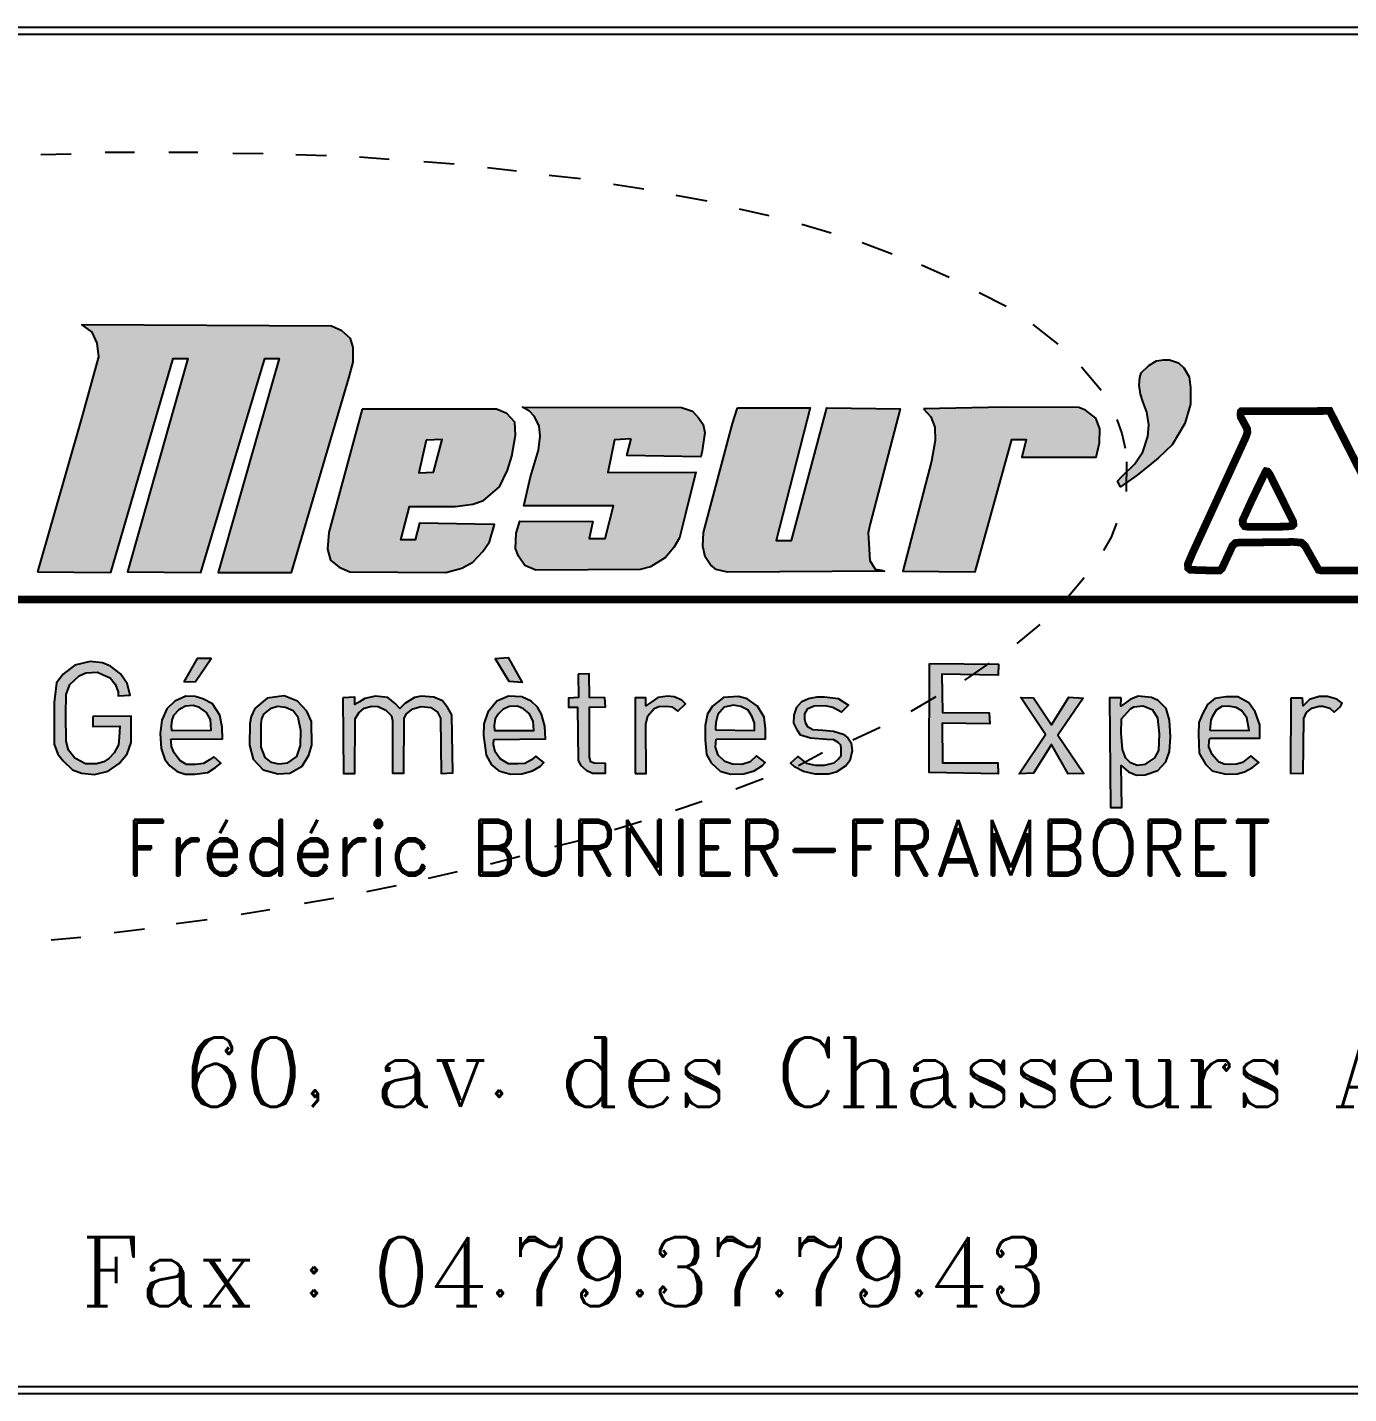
# Model space of a CAD drawing. Header units: metres. Extents: x 9606 to 9900, y 4805 to 4952.
# Drawn here: x 9614.05 to 9619.85, y 4833.58 to 4839.58 of the extents above; entities that cross this region are included whole.
import ezdxf
from ezdxf.enums import TextEntityAlignment as Align

# ---------------------------------------------------------------- set-up
doc = ezdxf.new("R2010")
doc.units = ezdxf.units.M
doc.header["$LTSCALE"] = 2
doc.set_wipeout_variables(frame=1)
for name, color, linetype in [('LOGO_Ancien', 7, 'Continuous'), ('Légende Bornage', 7, 'Continuous'), ('Titre', 7, 'Continuous'), ('Wipeout', 255, 'Continuous')]:
    doc.layers.add(name, color=color, linetype=linetype)
doc.styles.add('Romand 3.0', font='Romand.shx', dxfattribs={"height": 0.6000000000000001})
doc.styles.add('ROMANS', font='ROMANC.shx', dxfattribs={"height": 0.36})

# ---------------------------------------------------------------- blocks, each defined once
blk = doc.blocks.new('A$C7BE637A5')
at = {"layer": 'LOGO_Ancien'}
for color, points in [(144, [(48.67106309034995, -28.61594788767027), (52.48639867279763, -28.65370483318665), (55.7351006832053, -17.5154863953907), (56.4906130547119, -17.5154863953907), (53.35523787176675, -28.61594788767027), (57.17057345421443, -28.65370483318665), (60.49482687135418, -17.5154863953907), (61.25033867758901, -17.5154863953907), (58.07718807391365, -28.65370483318665), (61.89252422163321, -28.65370483318665), (64.87679659111399, -18.53491657369037), (65.10345024603879, -17.70427002037624), (65.10345024603879, -16.94913625549842), (64.95217219830641, -16.48733504665407), (64.49886488845681, -16.07201195376305), (63.9700061718749, -15.84547175079328), (50.97519869551644, -15.76995859482477), (51.50405684682647, -16.14752510973156), (51.76848648775325, -16.71387524962384), (51.84403732921368, -17.43125206898523), (50.97519869551644, -20.56505575985281)]), (32, [(106.0871502605253, -18.27269871110016), (106.4779841183107, -17.8820607099486), (106.88835957497, -17.64767778700244), (107.2401102350079, -17.58908205626588), (107.5527772272208, -17.58908205626588), (108.0217779505788, -17.74533744010941), (108.2953617450441, -17.99925217142172), (108.5884871383832, -18.46801771167591), (108.6471124050821, -19.03444290503708), (108.6471124050821, -19.89384644644278), (108.353987011743, -20.90950537169206), (107.6895693594922, -22.00329183604399), (106.9665264405426, -22.70644029924435), (105.8721917327588, -23.58537595465438), (105.0123566815375, -24.19086507038597), (104.85602342047, -23.89788641670324), (105.0709819482364, -23.66350349375708), (105.754941199361, -22.99941895292707), (106.1653171260979, -22.37439802882935), (106.4389004504856, -21.57359021816021), (106.4779841183107, -20.96810110242862), (106.3802756538644, -20.30401656159862), (106.1653171260979, -19.75712317660359), (106.0473013062513, -19.38352328184712), (105.9886760395524, -18.91475743595478), (106.0139803205985, -18.50249003155696)]), (144, [(79.54945635577809, -21.70514306836228), (78.68464076171068, -21.75316408429009), (78.3483232407961, -23.4579186029674), (82.91262930383647, -23.43390809500349), (82.38413066541176, -25.59486410265592), (82.07183606682185, -26.84341639729379), (81.78356382528483, -27.34763963726104), (81.351156310887, -27.87587338519219), (80.55840835324994, -28.35608574966338), (80.02990971482524, -28.50014953251113), (74.60078805771747, -28.52416004047504), (74.02424413991531, -28.28405385823945), (73.68792661900073, -27.80384149376832), (73.54379078086805, -27.39566102072101), (73.56781313792095, -26.6033102150582), (73.75999482070296, -25.97903406773926), (77.55557528315904, -26.00304457570317), (77.36339416564891, -26.89143778075376), (78.20418740266354, -26.89143778075376), (78.63659548233312, -25.18668362960861), (73.97619829526587, -25.18668362960861), (74.31251581618045, -23.67401427723908), (74.74492389585004, -22.28139783222124), (74.8169915322805, -21.56107928551447), (74.76894625290294, -21.03284553758331), (74.52871985601524, -20.52862229761612), (74.26447053680289, -20.26450560741662), (73.90413065883553, -20.04840993314494), (82.16792662557697, -20.07242044110885), (82.74447054337912, -20.26450560741662), (83.05676514196904, -20.60065418904), (83.29699210412849, -20.96081364615944), (83.39308266288361, -21.36899411920675), (83.24894625947917, -22.32941921568121), (83.17687862304882, -22.64155728934068), (79.3332523159433, -22.56952539791681)]), (144, [(85.08479598178661, -20.07783712996635), (88.87113311924264, -20.07783712996635), (87.10233368058306, -26.98374862620139), (87.90382074074586, -26.98374862620139), (89.72789585078857, -20.07783712996635), (93.54187025866446, -20.13308456306859), (91.99417067917824, -26.12741561830981), (91.88362046695562, -26.59701769708229), (91.91125773737537, -27.14949055797595), (91.96653284348673, -28.03344728241868), (92.24290780877146, -28.47542564464001), (92.57455788016767, -28.5306727102101), (92.74038263322979, -28.58592014331234), (84.55968388690854, -28.64116757641457), (83.97929612064735, -28.50304936119116), (83.67528388494287, -28.25443627976327), (83.39890891965803, -27.84008163409302), (83.2883587074354, -27.28760877319937), (83.31599654312703, -26.56939398053115), (84.83605885219339, -20.90654642130684)]), (144, [(94.76519029306013, -20.13205437044624), (95.15211490529572, -20.54640901611648), (95.34557749404945, -21.09888187701014), (95.37321532974107, -21.78947295312727), (95.17975274098734, -22.86679532589559), (93.68732770234072, -28.58488995069004), (97.44602756937701, -28.61251366724113), (99.35301449067896, -21.73422588755719), (100.0992270100023, -21.73422588755719), (99.87812715082879, -22.64580596101885), (103.7473766648159, -22.64580596101885), (103.9132014178782, -21.89996781933169), (103.9408392535697, -21.18175302666353), (103.7197393943962, -20.62927979823772), (103.1946267342464, -20.21492515256747), (102.8353393924305, -20.07680693734406), (98.96608987844337, -20.04918322079291)]), (144, [(51.5536647798636, -36.13964605140046), (51.5536647798636, -36.65596369776569), (52.95769276851149, -36.6427246740401), (52.93120154134522, -37.2252368277571), (52.89146493563464, -37.62240417750616), (52.66629067991539, -38.03281024534272), (52.40137981848557, -38.3108272984756), (52.12322310843382, -38.5094111261692), (51.75234780841652, -38.60208337533413), (51.16954363122431, -38.60208337533413), (50.62647605974269, -38.3108272984756), (50.28209198689171, -37.88718220691345), (50.17612754830424, -37.42382034981256), (50.14963632113796, -36.06021282596123), (50.17612754830424, -35.00109979141763), (50.36156519831292, -34.4847824506906), (50.83840493691764, -34.02142059358971), (51.19603485839059, -33.87579255516044), (51.79208441412709, -33.83607578962176), (52.09673188126749, -33.98170382805097), (52.45436180274049, -34.12733186648023), (52.71927266417032, -34.45830470887751), (52.87821955709035, -34.85547205862656), (52.87821955709035, -35.06729460440766), (53.50076033999312, -35.04081655695637), (53.34181344707309, -34.41858794333876), (52.99742937422207, -33.91550932069919), (52.46760718128479, -33.51834197095013), (52.05699527555691, -33.34623619070777), (51.40796373556554, -33.28004168335593), (50.62647605974269, -33.47862520541139), (50.00393527683991, -33.94198706251228), (49.67279658253324, -34.39211020152567), (49.54034138685716, -35.41150616489233), (49.54034138685716, -37.58268741196747), (49.73902441541009, -38.0990047526945), (50.01718112546189, -38.45645533690487), (50.4943912852716, -38.91159277602083), (50.97123102387638, -39.09693757998883), (51.63350841248973, -39.16313208734061), (52.34876778535801, -38.99102630709831), (52.91832658400591, -38.58061993362361), (53.34218386827808, -38.07754131098397), (53.54086736690869, -37.49502946290511), (53.54086736690869, -36.13142163341558)]), (144, [(56.28845020217977, -34.33757854176707), (56.89341337071954, -34.32078250081639), (57.71683526536629, -33.12825900874691), (56.97743599384359, -33.12825900874691)]), (144, [(72.48857105087859, -33.12116606333183), (73.1610340824738, -33.08275895742611), (73.89113662789111, -34.36940006164878), (73.21867359629596, -34.33099295574306)]), (144, [(95.07798807800617, -33.38116895521159), (98.66421627330914, -33.42488163441243), (98.6423492001955, -33.99314493583267), (95.71213836915712, -33.94943256226998), (95.75587298546208, -35.93835442287894), (98.18313690418694, -35.96021060966029), (98.20500397730058, -36.52847391108054), (95.73400544227076, -36.48476153751784), (95.75587298546208, -38.5611084508904), (98.62048165700406, -38.5611084508904), (98.6423492001955, -39.12937205794879), (95.05612100489242, -39.0638031919666)]), (144, [(76.79233426505664, -33.94692097977156), (76.81154727963815, -35.1567475665446), (76.29279024500562, -35.19515497808851), (76.29279024500562, -35.65604116587139), (76.77312078039745, -35.65604116587139), (76.79233426505664, -38.42135951512148), (76.92682677736013, -38.6710063147849), (77.21502528662631, -38.9398566674011), (77.5416502951332, -39.09348570230026), (77.86827483356228, -39.09348570230026), (78.21411332672835, -39.09348570230026), (78.21411332672835, -38.59419210297352), (77.63771630819599, -38.57498824438244), (77.4647972966518, -38.49817403257106), (77.38794429817051, -38.26773078586052), (77.38794429817051, -35.65604116587139), (78.21411332672835, -35.63683761291855), (78.19489984206916, -35.17595142513562), (77.38794429817051, -35.1567475665446), (77.368731283589, -33.92771742681867)]), (144, [(64.56700405413852, -35.17630932745311), (64.58621706871998, -39.11304715757058), (65.18182710183385, -39.11304715757058), (65.20104058649304, -36.27091429087091), (65.39317261261868, -35.9444532793961), (65.66215810730336, -35.71401003268556), (66.06563564421384, -35.59878840933027), (66.39226065272067, -35.61799196228316), (66.79573865970883, -35.81002810308797), (67.08393669889733, -36.11728556160989), (67.14157668279717, -36.36693236127331), (67.14157668279717, -39.09384360461775), (67.73718671591104, -39.09384360461775), (67.75639973049255, -36.23250718496519), (67.87167922821453, -36.00206393825465), (68.19830423672136, -35.75241713859128), (68.64020827287254, -35.61799196228316), (69.13975229292356, -35.67560292677985), (69.4855903160119, -35.92524972644327), (69.63929631297452, -36.23250718496519), (69.67772281221522, -39.11304715757058), (70.27333284532904, -39.07463974602666), (70.2349063460884, -36.0596749027514), (70.02356083530356, -35.69480647973273), (69.73536232603738, -35.32993805671407), (69.29345828988619, -35.1379019159092), (68.64020827287254, -35.08029125705065), (68.29437024978421, -35.15710546886208), (67.77561321515168, -35.4643632330222), (67.5258412051262, -35.7332135856384), (67.27606919510066, -35.4643632330222), (66.89180467277168, -35.15710546886208), (66.25776814041717, -35.08029125705065), (65.700584606544, -35.21471643335877), (65.43159911185933, -35.38754871557262), (65.18182710183385, -35.52197389188069), (65.18182710183385, -35.1379019159092)]), (144, [(79.7709842497344, -39.10193262488559), (80.34023044673086, -39.10193262488559), (80.3259993153099, -36.54160916994812), (80.42561723525705, -36.10066465134065), (80.75293372801832, -35.73083999947499), (80.99486343225351, -35.61704784592223), (81.40756671354097, -35.60282375031858), (81.67795868061819, -35.64549603712953), (81.97681291053755, -35.87308034423506), (82.37528506040394, -35.48903159676581), (82.19027988185292, -35.28989548086759), (81.79180773198641, -35.11920725053841), (81.46449123922514, -35.09075905933111), (80.95216956791273, -35.16187923171111), (80.62485307515146, -35.37523944321305), (80.3259993153099, -35.58859996035312), (80.31176818388883, -35.17610332731476), (79.7709842497344, -35.17610332731476)]), (144, [(90.04692586164242, -35.67703606424061), (89.6604054365688, -35.58689297107651), (89.08062573911377, -35.61264818421455), (88.71987356174793, -35.76717885176657), (88.57814937454918, -36.01185200120631), (88.57814937454918, -36.25652545628424), (88.62968539988708, -36.48832145761224), (88.7327574505631, -36.65572927327599), (89.00332146606797, -36.82313739457788), (89.51868171944761, -36.8617700614659), (90.08557799816526, -36.90040272835392), (90.58805389265217, -37.05493339590589), (90.83285013052694, -37.26097418409586), (91.0003420953559, -37.50564733353559), (91.05187812069391, -37.93060636366539), (90.93592218120284, -38.44570848695929), (90.7168937209583, -38.71613684953712), (90.21451372231627, -39.04029243216428), (89.81510940842759, -39.14331297907836), (89.11937330140393, -39.14331297907836), (88.52670924505617, -39.00165976527632), (88.05000112819937, -38.75698631019839), (87.84385702684745, -38.57670073514652), (88.21749309302834, -38.2290070387927), (88.65554954343986, -38.56382328139654), (89.13225766029666, -38.66684352267242), (89.60896577715346, -38.67972128206054), (90.11144167164036, -38.55094582764661), (90.33046966180734, -38.37065994695655), (90.47219384900609, -38.16461946440484), (90.47219384900609, -37.82980322180094), (90.45930996019104, -37.63663988736096), (90.33046966180734, -37.49498697919705), (90.09855778282531, -37.3533340710332), (89.73780560545947, -37.34045631164508), (88.8874614224219, -37.27606873725722), (88.37210116904225, -37.10866061595527), (88.20460920421328, -36.87686461462727), (88.02423335056926, -36.49053825138549), (88.03711723938432, -36.07845698064381), (88.17884142658306, -35.65349795051401), (88.43652108319532, -35.37019182854806), (88.78438937174599, -35.20278370724611), (89.23532971097256, -35.11264091972021), (89.60896577715346, -35.11264091972021), (90.31758577299217, -35.21566116099604), (90.85871380400204, -35.55047740359993), (90.49796162663631, -35.91104885934186)]), (144, [(100.4791974440743, -35.173384217874), (101.419489109205, -36.57218659028138), (102.3160461580308, -35.1296718443113), (103.0595322848278, -35.19524071029349), (101.7474975562986, -37.11859370492027), (103.1032669011328, -39.10751556552924), (102.2941786148395, -39.12937205794879), (101.419489109205, -37.59943195357698), (100.4791974440743, -39.08565937874795), (99.73571131727732, -39.12937205794879), (101.1133477352252, -37.07488102571944), (99.82318007980967, -35.15152803109265)]), (144, [(113.8711701802537, -35.19386105951554), (113.84930310714, -39.08427972797), (114.5053204714047, -39.10613591475129), (114.5490550877096, -36.2429626095925), (114.6802584665471, -35.93697477210105), (114.9645327674132, -35.71841198737309), (115.3362758308116, -35.60913044219006), (115.5330808990678, -35.60913044219006), (115.9048239624663, -35.71841198737309), (116.1234965739138, -35.9151185853197), (116.4515050210072, -35.63098662897141), (116.5389742536173, -35.45613652344434), (116.2546999527511, -35.23757373871643), (115.7736205836289, -35.10643600675201), (115.3362758308116, -35.10643600675201), (114.8333289184981, -35.25942992549773), (114.5053204714047, -35.58727425540872), (114.4834533982909, -35.19386105951554)])]:
    blk.add_hatch(color=color, dxfattribs=at).paths.add_polyline_path(points)
h = blk.add_hatch(color=144, dxfattribs=at)
h.paths.add_polyline_path([(65.57106402068945, -20.15168242502867), (63.83338618802321, -26.57031648623294), (63.75783478129102, -27.4387199850635), (63.9089375947554, -28.00507012495578), (64.362244904605, -28.38263700739466), (64.92887847664525, -28.60917684283228), (69.91525831971893, -28.64693342081657), (70.74632153268595, -28.42039358537895), (71.31295566999796, -28.11834022644067), (71.84181438657976, -27.55199008654839), (72.18179430369509, -27.06115347015671), (72.44622394462198, -26.15499339334193), (72.40844795861989, -26.15499339334193), (68.55533639017023, -26.07947986984126), (68.32868273524542, -26.94788336867182), (67.57317092901059, -26.94788336867182), (68.0264782388602, -25.21107637101071), (70.40634105029875, -25.21107637101071), (71.31295566999796, -25.09780626952582), (71.87958980730997, -24.90902301207242), (72.710653020277, -24.19164619271103), (73.12618490939639, -23.32324269388047), (73.35283799904931, -22.60586624205118), (73.5417162332439, -21.51092254025085), (73.50394081251369, -20.83130266640583), (73.0884089233943, -20.37822262799844), (72.55955077208438, -20.15168242502867)])
h.paths.add_polyline_path([(68.89531687255732, -21.7752193212049), (68.51756096944001, -23.47426937334959), (69.27307334094661, -23.43651279536536), (69.72638008552434, -21.73746274322062)], flags=16)
h = blk.add_hatch(color=144, dxfattribs=at)
h.paths.add_polyline_path([(55.61187916181507, -37.32270362316785), (58.29299677498528, -37.30233589435915), (58.27791151243548, -36.69922831138382), (58.1572298821149, -36.08104329098563), (57.7800987884479, -35.47793601364845), (57.28228559438264, -35.22161529852491), (56.87498397561609, -35.10099365967454), (56.39225604410063, -35.08591622225168), (55.8190170073641, -35.34223663173702), (55.39663012604774, -35.7493341661949), (55.13674721539019, -36.33768676003507), (55.06497951715698, -37.02630915710267), (55.10829435410153, -37.80306782699586), (55.29488980541464, -38.37692002831096), (55.55325295496084, -38.70688518160438), (55.94079720920251, -39.00815763314051), (56.35704863675301, -39.13727417977162), (56.85942111415227, -39.15162053065023), (57.53403569124896, -39.05119638013815), (57.93593376718388, -38.79296298123779), (58.20864979826803, -38.56342197845652), (57.84981271733517, -38.2334571308013), (57.62015674109773, -38.39126637918957), (57.31873306662715, -38.59211468021368), (56.88812828746109, -38.63515373284952), (56.42881633498621, -38.63515373284952), (56.08433213559124, -38.43430543182541), (55.78290893119828, -38.03260882977719), (55.65372735642518, -37.70264367648383), (55.62236048365213, -37.43523624175032)])
h.paths.add_polyline_path([(55.64607120139266, -36.87436510553067), (57.70889847396398, -36.85856605634734), (57.67728387025818, -36.30559444471936), (57.47179176663639, -35.94221325712061), (57.10032463883095, -35.67362728153648), (56.77627894650658, -35.5709325449302), (56.38110157103824, -35.61043047352672), (56.03334516097334, -35.80002059191776), (55.74881701816469, -36.08440592232347), (55.66187803316791, -36.32929332413255), (55.63026389953973, -36.64527705854312)], flags=16)
h = blk.add_hatch(color=144, dxfattribs=at)
h.paths.add_polyline_path([(59.71992647770139, -36.50155039527766), (59.70071299304226, -37.63456277023937), (59.89284548924559, -38.36429961627664), (60.41160252387806, -38.92120387446198), (61.18013156853607, -39.13244356821968), (61.79495508630907, -39.09403646231397), (62.4482046332451, -38.7291680392953), (62.79404312641111, -38.15305992251899), (62.94774865329606, -37.63456277023937), (62.92853563871461, -36.40553232487525), (62.67876362868907, -35.8678316196428), (62.19843262321956, -35.34933446736318), (61.50675657704289, -35.06128056179409), (60.6229480346629, -35.19570573810222), (59.98891150230838, -35.73340644333467), (59.79677947618273, -36.136681972259)])
h.paths.add_polyline_path([(60.29632302615607, -36.53995750118338), (60.29632302615607, -37.73058084064178), (60.50766853694091, -38.26828154587423), (60.81508053086623, -38.5179283455376), (61.2377715524359, -38.61394641594006), (61.69888907324622, -38.55633545144332), (62.1600065940566, -38.22987443996857), (62.35213862018225, -37.6537663231922), (62.37135210484143, -36.86641881829632), (62.23685912246026, -36.19429293675574), (61.96787409785327, -35.84862806668991), (61.58360957552424, -35.67579578447612), (61.16091855395456, -35.61818481997938), (60.77665403162558, -35.7526099962875), (60.43081600853725, -36.02146034890376), (60.33474952539672, -36.27110714856713)], flags=16)
h = blk.add_hatch(color=144, dxfattribs=at)
h.paths.add_polyline_path([(72.41171805239725, -37.34595810465657), (75.10157017877793, -37.30755069311266), (75.06314367953729, -36.65462836452491), (74.8902246679931, -36.02090958889005), (74.67887915720831, -35.65604116587139), (74.35225414870143, -35.34878370734947), (73.8719236133096, -35.11834046063893), (73.18024709705526, -35.07993335473321), (72.56542404935993, -35.34878370734947), (72.10430652854961, -35.92489182412578), (71.89296101776478, -36.52020318821684), (71.87374753310559, -37.13471841089887), (72.00824051548676, -38.15250916250528), (72.29643902475294, -38.65180276183202), (72.68070354708192, -38.97826407894502), (73.27631358019579, -39.15109636115881), (73.8719236133096, -39.13189280820598), (74.42910714718278, -38.97826407894502), (74.83258515417094, -38.72861727928159), (75.00550416571514, -38.53658113847678), (74.60202615872697, -38.21012012700197), (74.37146763336062, -38.40215596216865), (74.02562914019461, -38.59419210297352), (73.66057810252477, -38.61339565592635), (73.18024709705526, -38.61339565592635), (72.73834306090413, -38.3445453033101), (72.48857105087859, -37.97967688029144), (72.3925050378158, -37.59560490431994)])
h.paths.add_polyline_path([(72.45014455163795, -36.86586805828262), (74.48674666100493, -36.86586805828262), (74.46753364642348, -36.38577801190871), (74.25618813563864, -35.98250248298433), (73.94877661179095, -35.75205923627379), (73.64136461786563, -35.59843050701284), (73.21867359629596, -35.61763405996567), (72.87283557320762, -35.77126278922663), (72.66149006242279, -36.00170603593722), (72.48857105087859, -36.27055638855342), (72.43093153705644, -36.61622125861925)], flags=16)
h = blk.add_hatch(color=144, dxfattribs=at)
h.paths.add_polyline_path([(83.97624926897822, -37.32346099459625), (86.5378562153071, -37.30923720463079), (86.5378562153071, -36.78294841803961), (86.46670055820198, -36.17131566910302), (86.12515293401964, -35.60235490133914), (85.59860060136384, -35.21830615386983), (85.1432034557356, -35.10451400031707), (84.36049028742366, -35.16141007709348), (83.7912440904272, -35.60235490133914), (83.53508325477105, -36.00062743877385), (83.40700307198176, -36.61226018771049), (83.40700307198176, -37.35190918580355), (83.47815872908689, -38.12000606946566), (83.72008843332208, -38.56095089371132), (84.1897162402937, -38.98767131671514), (84.73050017444814, -39.14413575707886), (85.41359542281282, -39.12991166147521), (85.95437935696725, -38.97344752674968), (86.39554490109674, -38.68896714286774), (86.52362508388603, -38.53250270250402), (86.08245953975654, -38.19112624184572), (85.75514304699516, -38.50405481693491), (85.31397750286567, -38.63207106609133), (84.83011809439529, -38.61784697048773), (84.4316459445289, -38.48983072133132), (84.07586718892549, -38.16267835627661), (83.9477870061362, -37.7359576276346)])
h.paths.add_polyline_path([(83.9477870061362, -36.83984449481602), (85.96861048838832, -36.86829238038513), (85.96861048838832, -36.48424393855407), (85.85476096694242, -36.15709157349937), (85.64129399562694, -35.81571511284102), (85.2570529771815, -35.6165786913046), (84.88704262007946, -35.55968261452819), (84.3889525502658, -35.65925097811549), (84.06163605750442, -36.04329941994661), (83.96201813755727, -36.45579605298497), (83.9477870061362, -36.75450022683236)], flags=16)
h = blk.add_hatch(color=144, dxfattribs=at)
h.paths.add_polyline_path([(105.5086637467439, -35.76350401171374), (105.0494514507354, -36.28805493957128), (105.0275843776217, -37.00931215973725), (105.0931860670404, -37.86170741750578), (105.2462565189915, -38.27697680018025), (105.4867962035526, -38.5173960773277), (105.8804068101425, -38.67038999607342), (106.3177515629596, -38.62667731687259), (106.7988309320819, -38.2988329869616), (106.9956364704156, -37.90542009670662), (107.039370616643, -37.05302483893809), (106.9519018541105, -36.2224860735891), (106.6894946263581, -35.80721669091457), (106.1865481841223, -35.61051009296801), (105.6836017418863, -35.65422277216885)], flags=16)
h.paths.add_polyline_path([(105.0494514507354, -35.173384217874), (104.4371687027758, -35.173384217874), (104.4809033190808, -40.8778746414103), (105.0713189939267, -40.8778746414103), (105.0494514507354, -38.69224618285477), (105.4211945141339, -39.02009051276576), (105.8366721938374, -39.19494092393097), (106.2958844898459, -39.17308443151148), (106.9519018541105, -38.95452164678352), (107.3673795338141, -38.49553958490816), (107.5641846020702, -37.97098896268881), (107.6079192183752, -37.20601875768381), (107.5641846020702, -36.33176761877212), (107.3892466069278, -35.71979163815104), (106.9737689272243, -35.30452194983837), (106.6238929369394, -35.15152803109265), (105.9241414264474, -35.08595916511047), (105.5086637467439, -35.26080957627568), (105.1369206833454, -35.54494122698583), (105.0275843776217, -35.61051009296801)])
h = blk.add_hatch(color=144, dxfattribs=at)
h.paths.add_polyline_path([(109.6507921638774, -37.27020797288804), (112.2529945478223, -37.27020797288804), (112.2529945478223, -36.57080693950343), (112.0124548632612, -35.89326209290016), (111.68444594609, -35.4342800310248), (111.1158978144354, -35.12829219353335), (110.5036145963981, -35.12829219353335), (109.9131993916299, -35.21571724629689), (109.5414558581537, -35.52170538942653), (109.2790491004789, -36.00254363808324), (109.0822440322228, -36.4615256999586), (109.0603764890315, -37.07350168057968), (109.1041111053365, -38.05703436467439), (109.4321200225076, -38.62529766609464), (109.7819955427148, -38.97499818278692), (110.4817475232845, -39.14984859395219), (111.0721631981305, -39.12799240717084), (111.4657733346426, -39.01871086198781), (111.8812510143461, -38.80014807725985), (112.2092599315172, -38.5378726133311), (111.7937822518138, -38.18817209663877), (111.3564374989965, -38.5378726133311), (111.0502961250167, -38.62529766609464), (110.7004201347319, -38.64715415851413), (110.3942787607521, -38.62529766609464), (110.1100044598859, -38.49415993413021), (109.7819955427148, -38.12260323065658), (109.6070580176501, -37.72919003476341), (109.6289250907637, -37.40134570485247)])
h.paths.add_polyline_path([(109.6507921638774, -36.85493859021358), (111.7063130192037, -36.87679508263307), (111.5751096403663, -36.22110642281115), (111.3127028826916, -35.84954971933752), (111.0284285818254, -35.67469930817225), (110.6348184453132, -35.60913044219006), (110.2849424550283, -35.63098662897141), (109.9788010810485, -35.80583704013662), (109.7819955427148, -36.15553755682896), (109.7163938532961, -36.33038796799417), (109.6726597070688, -36.68008848468651)], flags=16)
at = {"layer": 'LOGO_Ancien', "color": 32, "flags": 128}
for points in [[(48.84691947220927, -6.912059738521236), (50.43143237252099, -6.871451426389854)], [(52.19877305161026, -6.790235107765227), (53.72234273222591, -6.790235107765227)], [(55.50999828795824, -6.790235107765227), (57.01325356200852, -6.790235107765227)], [(58.82853746279397, -6.829853152169449), (60.41304989302802, -6.850157002596916)], [(62.1194478224989, -6.911069470794018), (63.70396025273294, -6.951677477287205)], [(65.41812762595515, -7.033010244061188), (66.96201171313612, -7.154834874817197)], [(68.76998073527847, -7.276659199934954), (70.35449363559019, -7.398483830690907)], [(72.08702318280882, -7.582356681148383), (73.59027892693678, -7.765093474463242)], [(75.29667685640766, -7.988438274271289), (76.9218180997724, -8.150870911520428)], [(78.6336919640363, -8.45662676962769), (80.21820439427029, -8.700275725501399)], [(81.88823758516685, -9.025810958906561), (83.49306442196632, -9.310068226911653)], [(85.17914841494951, -9.736453976100279), (86.72303250213042, -10.08162340666433)], [(88.4294304316013, -10.52831331191862), (89.95300011221696, -10.97500291153472)], [(91.56398543658815, -11.48385779027808), (93.12818393033456, -12.0726761767159)], [(94.65529705643644, -12.6439579608749), (96.09760958086827, -13.29368850987157)], [(97.66180807461467, -14.08554784568992), (99.06349225599342, -14.7961905572455)], [(100.4502242068035, -15.75700759997591), (101.7503372955108, -16.7722117356023)], [(102.9895071645221, -17.94984850847783), (104.0052204416251, -19.1680932878466)], [(104.8205381972185, -20.69690039145769), (105.0846236022576, -21.42784725907893), (105.2471374445474, -22.17909828276589)], [(105.3293986866371, -22.89495548743679), (105.3090847501494, -24.43806584694204)], [(104.8002618669445, -26.08881372382035), (104.5158620553402, -26.81976059144159), (104.1298911510644, -27.51009945256965)], [(103.1141778739614, -28.93138518131894), (102.301607252279, -29.90598131045215)], [(100.8159183107276, -31.35427108997328), (99.61737678476948, -32.34917106953395)], [(98.17506426033754, -33.36437520516034), (96.89526557819556, -34.25775471003078)], [(95.40591943236143, -35.11667289799487), (94.10580681373176, -35.88822807774756)], [(92.5009799769324, -36.72069542005909), (91.07898138898827, -37.37042596905576)], [(89.51478336531954, -38.04046067411809), (88.25529908974295, -38.71049568481862)], [(86.42136814789217, -39.38329763802977), (84.99936955994804, -39.93150801797435)], [(83.24785169527479, -40.56463416116389), (81.8664819204613, -41.03162822248385)], [(80.09914124137197, -41.60014245285595), (78.69745705999321, -42.04683235811024)], [(76.97074472395695, -42.57473827635096), (75.56906054257814, -42.91990770691501)], [(73.7704333739976, -43.43118018372076), (72.24686369338195, -43.81695792641614)], [(70.49983695078038, -44.22303951953904), (68.9965816767301, -44.5682089501031)], [(67.33081209031229, -44.95398638716034), (65.78692800313127, -45.25854781123115)], [(60.76100514594793, -46.1944874336977), (59.27806380838535, -46.43813638957147)], [(64.07222991221823, -45.60566904725994), (62.54866023160258, -45.86962215919937)], [(57.50651640421557, -46.72373357539021), (55.88137516085078, -46.92677421913254)], [(54.23591998099835, -47.21103148713769), (52.67172148725194, -47.39376828045255)], [(50.93583793584861, -47.63901939170466), (49.39195384866758, -47.78114787288814)]]:
    blk.add_lwpolyline(points, dxfattribs=at)
at = {"layer": 'LOGO_Ancien', "color": 144, "flags": 128}
for points in [[(48.67106309034995, -28.61594788767027), (52.48639867279763, -28.65370483318665), (55.7351006832053, -17.5154863953907), (56.4906130547119, -17.5154863953907), (53.35523787176675, -28.61594788767027), (57.17057345421443, -28.65370483318665), (60.49482687135418, -17.5154863953907), (61.25033867758901, -17.5154863953907), (58.07718807391365, -28.65370483318665), (61.89252422163321, -28.65370483318665), (64.87679659111399, -18.53491657369037), (65.10345024603879, -17.70427002037624), (65.10345024603879, -16.94913625549842), (64.95217219830641, -16.48733504665407), (64.49886488845681, -16.07201195376305), (63.9700061718749, -15.84547175079328), (50.97519869551644, -15.76995859482477), (51.50405684682647, -16.14752510973156), (51.76848648775325, -16.71387524962384), (51.84403732921368, -17.43125206898523), (50.97519869551644, -20.56505575985281)], [(65.57106402068945, -20.15168242502867), (63.83338618802321, -26.57031648623294), (63.75783478129102, -27.4387199850635), (63.9089375947554, -28.00507012495578), (64.362244904605, -28.38263700739466), (64.92887847664525, -28.60917684283228), (69.91525831971893, -28.64693342081657), (70.74632153268595, -28.42039358537895), (71.31295566999796, -28.11834022644067), (71.84181438657976, -27.55199008654839), (72.18179430369509, -27.06115347015671), (72.44622394462198, -26.15499339334193), (72.40844795861989, -26.15499339334193), (68.55533639017023, -26.07947986984126), (68.32868273524542, -26.94788336867182), (67.57317092901059, -26.94788336867182), (68.0264782388602, -25.21107637101071), (70.40634105029875, -25.21107637101071), (71.31295566999796, -25.09780626952582), (71.87958980730997, -24.90902301207242), (72.710653020277, -24.19164619271103), (73.12618490939639, -23.32324269388047), (73.35283799904931, -22.60586624205118), (73.5417162332439, -21.51092254025085), (73.50394081251369, -20.83130266640583), (73.0884089233943, -20.37822262799844), (72.55955077208438, -20.15168242502867)], [(79.54945635577809, -21.70514306836228), (78.68464076171068, -21.75316408429009), (78.3483232407961, -23.4579186029674), (82.91262930383647, -23.43390809500349), (82.38413066541176, -25.59486410265592), (82.07183606682185, -26.84341639729379), (81.78356382528483, -27.34763963726104), (81.351156310887, -27.87587338519219), (80.55840835324994, -28.35608574966338), (80.02990971482524, -28.50014953251113), (74.60078805771747, -28.52416004047504), (74.02424413991531, -28.28405385823945), (73.68792661900073, -27.80384149376832), (73.54379078086805, -27.39566102072101), (73.56781313792095, -26.6033102150582), (73.75999482070296, -25.97903406773926), (77.55557528315904, -26.00304457570317), (77.36339416564891, -26.89143778075376), (78.20418740266354, -26.89143778075376), (78.63659548233312, -25.18668362960861), (73.97619829526587, -25.18668362960861), (74.31251581618045, -23.67401427723908), (74.74492389585004, -22.28139783222124), (74.8169915322805, -21.56107928551447), (74.76894625290294, -21.03284553758331), (74.52871985601524, -20.52862229761612), (74.26447053680289, -20.26450560741662), (73.90413065883553, -20.04840993314494), (82.16792662557697, -20.07242044110885), (82.74447054337912, -20.26450560741662), (83.05676514196904, -20.60065418904), (83.29699210412849, -20.96081364615944), (83.39308266288361, -21.36899411920675), (83.24894625947917, -22.32941921568121), (83.17687862304882, -22.64155728934068), (79.3332523159433, -22.56952539791681)], [(85.08479598178661, -20.07783712996635), (88.87113311924264, -20.07783712996635), (87.10233368058306, -26.98374862620139), (87.90382074074586, -26.98374862620139), (89.72789585078857, -20.07783712996635), (93.54187025866446, -20.13308456306859), (91.99417067917824, -26.12741561830981), (91.88362046695562, -26.59701769708229), (91.91125773737537, -27.14949055797595), (91.96653284348673, -28.03344728241868), (92.24290780877146, -28.47542564464001), (92.57455788016767, -28.5306727102101), (92.74038263322979, -28.58592014331234), (84.55968388690854, -28.64116757641457), (83.97929612064735, -28.50304936119116), (83.67528388494287, -28.25443627976327), (83.39890891965803, -27.84008163409302), (83.2883587074354, -27.28760877319937), (83.31599654312703, -26.56939398053115), (84.83605885219339, -20.90654642130684)], [(94.76519029306013, -20.13205437044624), (95.15211490529572, -20.54640901611648), (95.34557749404945, -21.09888187701014), (95.37321532974107, -21.78947295312727), (95.17975274098734, -22.86679532589559), (93.68732770234072, -28.58488995069004), (97.44602756937701, -28.61251366724113), (99.35301449067896, -21.73422588755719), (100.0992270100023, -21.73422588755719), (99.87812715082879, -22.64580596101885), (103.7473766648159, -22.64580596101885), (103.9132014178782, -21.89996781933169), (103.9408392535697, -21.18175302666353), (103.7197393943962, -20.62927979823772), (103.1946267342464, -20.21492515256747), (102.8353393924305, -20.07680693734406), (98.96608987844337, -20.04918322079291)], [(68.89531687255732, -21.7752193212049), (68.51756096944001, -23.47426937334959), (69.27307334094661, -23.43651279536536), (69.72638008552434, -21.73746274322062)], [(51.5536647798636, -36.13964605140046), (51.5536647798636, -36.65596369776569), (52.95769276851149, -36.6427246740401), (52.93120154134522, -37.2252368277571), (52.89146493563464, -37.62240417750616), (52.66629067991539, -38.03281024534272), (52.40137981848557, -38.3108272984756), (52.12322310843382, -38.5094111261692), (51.75234780841652, -38.60208337533413), (51.16954363122431, -38.60208337533413), (50.62647605974269, -38.3108272984756), (50.28209198689171, -37.88718220691345), (50.17612754830424, -37.42382034981256), (50.14963632113796, -36.06021282596123), (50.17612754830424, -35.00109979141763), (50.36156519831292, -34.4847824506906), (50.83840493691764, -34.02142059358971), (51.19603485839059, -33.87579255516044), (51.79208441412709, -33.83607578962176), (52.09673188126749, -33.98170382805097), (52.45436180274049, -34.12733186648023), (52.71927266417032, -34.45830470887751), (52.87821955709035, -34.85547205862656), (52.87821955709035, -35.06729460440766), (53.50076033999312, -35.04081655695637), (53.34181344707309, -34.41858794333876), (52.99742937422207, -33.91550932069919), (52.46760718128479, -33.51834197095013), (52.05699527555691, -33.34623619070777), (51.40796373556554, -33.28004168335593), (50.62647605974269, -33.47862520541139), (50.00393527683991, -33.94198706251228), (49.67279658253324, -34.39211020152567), (49.54034138685716, -35.41150616489233), (49.54034138685716, -37.58268741196747), (49.73902441541009, -38.0990047526945), (50.01718112546189, -38.45645533690487), (50.4943912852716, -38.91159277602083), (50.97123102387638, -39.09693757998883), (51.63350841248973, -39.16313208734061), (52.34876778535801, -38.99102630709831), (52.91832658400591, -38.58061993362361), (53.34218386827808, -38.07754131098397), (53.54086736690869, -37.49502946290511), (53.54086736690869, -36.13142163341558)], [(56.28845020217977, -34.33757854176707), (56.89341337071954, -34.32078250081639), (57.71683526536629, -33.12825900874691), (56.97743599384359, -33.12825900874691)], [(72.48857105087859, -33.12116606333183), (73.1610340824738, -33.08275895742611), (73.89113662789111, -34.36940006164878), (73.21867359629596, -34.33099295574306)], [(95.07798807800617, -33.38116895521159), (98.66421627330914, -33.42488163441243), (98.6423492001955, -33.99314493583267), (95.71213836915712, -33.94943256226998), (95.75587298546208, -35.93835442287894), (98.18313690418694, -35.96021060966029), (98.20500397730058, -36.52847391108054), (95.73400544227076, -36.48476153751784), (95.75587298546208, -38.5611084508904), (98.62048165700406, -38.5611084508904), (98.6423492001955, -39.12937205794879), (95.05612100489242, -39.0638031919666)], [(76.79233426505664, -33.94692097977156), (76.81154727963815, -35.1567475665446), (76.29279024500562, -35.19515497808851), (76.29279024500562, -35.65604116587139), (76.77312078039745, -35.65604116587139), (76.79233426505664, -38.42135951512148), (76.92682677736013, -38.6710063147849), (77.21502528662631, -38.9398566674011), (77.5416502951332, -39.09348570230026), (77.86827483356228, -39.09348570230026), (78.21411332672835, -39.09348570230026), (78.21411332672835, -38.59419210297352), (77.63771630819599, -38.57498824438244), (77.4647972966518, -38.49817403257106), (77.38794429817051, -38.26773078586052), (77.38794429817051, -35.65604116587139), (78.21411332672835, -35.63683761291855), (78.19489984206916, -35.17595142513562), (77.38794429817051, -35.1567475665446), (77.368731283589, -33.92771742681867)], [(55.61187916181507, -37.32270362316785), (58.29299677498528, -37.30233589435915), (58.27791151243548, -36.69922831138382), (58.1572298821149, -36.08104329098563), (57.7800987884479, -35.47793601364845), (57.28228559438264, -35.22161529852491), (56.87498397561609, -35.10099365967454), (56.39225604410063, -35.08591622225168), (55.8190170073641, -35.34223663173702), (55.39663012604774, -35.7493341661949), (55.13674721539019, -36.33768676003507), (55.06497951715698, -37.02630915710267), (55.10829435410153, -37.80306782699586), (55.29488980541464, -38.37692002831096), (55.55325295496084, -38.70688518160438), (55.94079720920251, -39.00815763314051), (56.35704863675301, -39.13727417977162), (56.85942111415227, -39.15162053065023), (57.53403569124896, -39.05119638013815), (57.93593376718388, -38.79296298123779), (58.20864979826803, -38.56342197845652), (57.84981271733517, -38.2334571308013), (57.62015674109773, -38.39126637918957), (57.31873306662715, -38.59211468021368), (56.88812828746109, -38.63515373284952), (56.42881633498621, -38.63515373284952), (56.08433213559124, -38.43430543182541), (55.78290893119828, -38.03260882977719), (55.65372735642518, -37.70264367648383), (55.62236048365213, -37.43523624175032)], [(59.71992647770139, -36.50155039527766), (59.70071299304226, -37.63456277023937), (59.89284548924559, -38.36429961627664), (60.41160252387806, -38.92120387446198), (61.18013156853607, -39.13244356821968), (61.79495508630907, -39.09403646231397), (62.4482046332451, -38.7291680392953), (62.79404312641111, -38.15305992251899), (62.94774865329606, -37.63456277023937), (62.92853563871461, -36.40553232487525), (62.67876362868907, -35.8678316196428), (62.19843262321956, -35.34933446736318), (61.50675657704289, -35.06128056179409), (60.6229480346629, -35.19570573810222), (59.98891150230838, -35.73340644333467), (59.79677947618273, -36.136681972259)], [(64.56700405413852, -35.17630932745311), (64.58621706871998, -39.11304715757058), (65.18182710183385, -39.11304715757058), (65.20104058649304, -36.27091429087091), (65.39317261261868, -35.9444532793961), (65.66215810730336, -35.71401003268556), (66.06563564421384, -35.59878840933027), (66.39226065272067, -35.61799196228316), (66.79573865970883, -35.81002810308797), (67.08393669889733, -36.11728556160989), (67.14157668279717, -36.36693236127331), (67.14157668279717, -39.09384360461775), (67.73718671591104, -39.09384360461775), (67.75639973049255, -36.23250718496519), (67.87167922821453, -36.00206393825465), (68.19830423672136, -35.75241713859128), (68.64020827287254, -35.61799196228316), (69.13975229292356, -35.67560292677985), (69.4855903160119, -35.92524972644327), (69.63929631297452, -36.23250718496519), (69.67772281221522, -39.11304715757058), (70.27333284532904, -39.07463974602666), (70.2349063460884, -36.0596749027514), (70.02356083530356, -35.69480647973273), (69.73536232603738, -35.32993805671407), (69.29345828988619, -35.1379019159092), (68.64020827287254, -35.08029125705065), (68.29437024978421, -35.15710546886208), (67.77561321515168, -35.4643632330222), (67.5258412051262, -35.7332135856384), (67.27606919510066, -35.4643632330222), (66.89180467277168, -35.15710546886208), (66.25776814041717, -35.08029125705065), (65.700584606544, -35.21471643335877), (65.43159911185933, -35.38754871557262), (65.18182710183385, -35.52197389188069), (65.18182710183385, -35.1379019159092)], [(72.41171805239725, -37.34595810465657), (75.10157017877793, -37.30755069311266), (75.06314367953729, -36.65462836452491), (74.8902246679931, -36.02090958889005), (74.67887915720831, -35.65604116587139), (74.35225414870143, -35.34878370734947), (73.8719236133096, -35.11834046063893), (73.18024709705526, -35.07993335473321), (72.56542404935993, -35.34878370734947), (72.10430652854961, -35.92489182412578), (71.89296101776478, -36.52020318821684), (71.87374753310559, -37.13471841089887), (72.00824051548676, -38.15250916250528), (72.29643902475294, -38.65180276183202), (72.68070354708192, -38.97826407894502), (73.27631358019579, -39.15109636115881), (73.8719236133096, -39.13189280820598), (74.42910714718278, -38.97826407894502), (74.83258515417094, -38.72861727928159), (75.00550416571514, -38.53658113847678), (74.60202615872697, -38.21012012700197), (74.37146763336062, -38.40215596216865), (74.02562914019461, -38.59419210297352), (73.66057810252477, -38.61339565592635), (73.18024709705526, -38.61339565592635), (72.73834306090413, -38.3445453033101), (72.48857105087859, -37.97967688029144), (72.3925050378158, -37.59560490431994)], [(79.7709842497344, -39.10193262488559), (80.34023044673086, -39.10193262488559), (80.3259993153099, -36.54160916994812), (80.42561723525705, -36.10066465134065), (80.75293372801832, -35.73083999947499), (80.99486343225351, -35.61704784592223), (81.40756671354097, -35.60282375031858), (81.67795868061819, -35.64549603712953), (81.97681291053755, -35.87308034423506), (82.37528506040394, -35.48903159676581), (82.19027988185292, -35.28989548086759), (81.79180773198641, -35.11920725053841), (81.46449123922514, -35.09075905933111), (80.95216956791273, -35.16187923171111), (80.62485307515146, -35.37523944321305), (80.3259993153099, -35.58859996035312), (80.31176818388883, -35.17610332731476), (79.7709842497344, -35.17610332731476)], [(83.97624926897822, -37.32346099459625), (86.5378562153071, -37.30923720463079), (86.5378562153071, -36.78294841803961), (86.46670055820198, -36.17131566910302), (86.12515293401964, -35.60235490133914), (85.59860060136384, -35.21830615386983), (85.1432034557356, -35.10451400031707), (84.36049028742366, -35.16141007709348), (83.7912440904272, -35.60235490133914), (83.53508325477105, -36.00062743877385), (83.40700307198176, -36.61226018771049), (83.40700307198176, -37.35190918580355), (83.47815872908689, -38.12000606946566), (83.72008843332208, -38.56095089371132), (84.1897162402937, -38.98767131671514), (84.73050017444814, -39.14413575707886), (85.41359542281282, -39.12991166147521), (85.95437935696725, -38.97344752674968), (86.39554490109674, -38.68896714286774), (86.52362508388603, -38.53250270250402), (86.08245953975654, -38.19112624184572), (85.75514304699516, -38.50405481693491), (85.31397750286567, -38.63207106609133), (84.83011809439529, -38.61784697048773), (84.4316459445289, -38.48983072133132), (84.07586718892549, -38.16267835627661), (83.9477870061362, -37.7359576276346)], [(90.04692586164242, -35.67703606424061), (89.6604054365688, -35.58689297107651), (89.08062573911377, -35.61264818421455), (88.71987356174793, -35.76717885176657), (88.57814937454918, -36.01185200120631), (88.57814937454918, -36.25652545628424), (88.62968539988708, -36.48832145761224), (88.7327574505631, -36.65572927327599), (89.00332146606797, -36.82313739457788), (89.51868171944761, -36.8617700614659), (90.08557799816526, -36.90040272835392), (90.58805389265217, -37.05493339590589), (90.83285013052694, -37.26097418409586), (91.0003420953559, -37.50564733353559), (91.05187812069391, -37.93060636366539), (90.93592218120284, -38.44570848695929), (90.7168937209583, -38.71613684953712), (90.21451372231627, -39.04029243216428), (89.81510940842759, -39.14331297907836), (89.11937330140393, -39.14331297907836), (88.52670924505617, -39.00165976527632), (88.05000112819937, -38.75698631019839), (87.84385702684745, -38.57670073514652), (88.21749309302834, -38.2290070387927), (88.65554954343986, -38.56382328139654), (89.13225766029666, -38.66684352267242), (89.60896577715346, -38.67972128206054), (90.11144167164036, -38.55094582764661), (90.33046966180734, -38.37065994695655), (90.47219384900609, -38.16461946440484), (90.47219384900609, -37.82980322180094), (90.45930996019104, -37.63663988736096), (90.33046966180734, -37.49498697919705), (90.09855778282531, -37.3533340710332), (89.73780560545947, -37.34045631164508), (88.8874614224219, -37.27606873725722), (88.37210116904225, -37.10866061595527), (88.20460920421328, -36.87686461462727), (88.02423335056926, -36.49053825138549), (88.03711723938432, -36.07845698064381), (88.17884142658306, -35.65349795051401), (88.43652108319532, -35.37019182854806), (88.78438937174599, -35.20278370724611), (89.23532971097256, -35.11264091972021), (89.60896577715346, -35.11264091972021), (90.31758577299217, -35.21566116099604), (90.85871380400204, -35.55047740359993), (90.49796162663631, -35.91104885934186)], [(100.4791974440743, -35.173384217874), (101.419489109205, -36.57218659028138), (102.3160461580308, -35.1296718443113), (103.0595322848278, -35.19524071029349), (101.7474975562986, -37.11859370492027), (103.1032669011328, -39.10751556552924), (102.2941786148395, -39.12937205794879), (101.419489109205, -37.59943195357698), (100.4791974440743, -39.08565937874795), (99.73571131727732, -39.12937205794879), (101.1133477352252, -37.07488102571944), (99.82318007980967, -35.15152803109265)], [(105.0494514507354, -35.173384217874), (104.4371687027758, -35.173384217874), (104.4809033190808, -40.8778746414103), (105.0713189939267, -40.8778746414103), (105.0494514507354, -38.69224618285477), (105.4211945141339, -39.02009051276576), (105.8366721938374, -39.19494092393097), (106.2958844898459, -39.17308443151148), (106.9519018541105, -38.95452164678352), (107.3673795338141, -38.49553958490816), (107.5641846020702, -37.97098896268881), (107.6079192183752, -37.20601875768381), (107.5641846020702, -36.33176761877212), (107.3892466069278, -35.71979163815104), (106.9737689272243, -35.30452194983837), (106.6238929369394, -35.15152803109265), (105.9241414264474, -35.08595916511047), (105.5086637467439, -35.26080957627568), (105.1369206833454, -35.54494122698583), (105.0275843776217, -35.61051009296801)], [(109.6507921638774, -37.27020797288804), (112.2529945478223, -37.27020797288804), (112.2529945478223, -36.57080693950343), (112.0124548632612, -35.89326209290016), (111.68444594609, -35.4342800310248), (111.1158978144354, -35.12829219353335), (110.5036145963981, -35.12829219353335), (109.9131993916299, -35.21571724629689), (109.5414558581537, -35.52170538942653), (109.2790491004789, -36.00254363808324), (109.0822440322228, -36.4615256999586), (109.0603764890315, -37.07350168057968), (109.1041111053365, -38.05703436467439), (109.4321200225076, -38.62529766609464), (109.7819955427148, -38.97499818278692), (110.4817475232845, -39.14984859395219), (111.0721631981305, -39.12799240717084), (111.4657733346426, -39.01871086198781), (111.8812510143461, -38.80014807725985), (112.2092599315172, -38.5378726133311), (111.7937822518138, -38.18817209663877), (111.3564374989965, -38.5378726133311), (111.0502961250167, -38.62529766609464), (110.7004201347319, -38.64715415851413), (110.3942787607521, -38.62529766609464), (110.1100044598859, -38.49415993413021), (109.7819955427148, -38.12260323065658), (109.6070580176501, -37.72919003476341), (109.6289250907637, -37.40134570485247)], [(113.8711701802537, -35.19386105951554), (113.84930310714, -39.08427972797), (114.5053204714047, -39.10613591475129), (114.5490550877096, -36.2429626095925), (114.6802584665471, -35.93697477210105), (114.9645327674132, -35.71841198737309), (115.3362758308116, -35.60913044219006), (115.5330808990678, -35.60913044219006), (115.9048239624663, -35.71841198737309), (116.1234965739138, -35.9151185853197), (116.4515050210072, -35.63098662897141), (116.5389742536173, -35.45613652344434), (116.2546999527511, -35.23757373871643), (115.7736205836289, -35.10643600675201), (115.3362758308116, -35.10643600675201), (114.8333289184981, -35.25942992549773), (114.5053204714047, -35.58727425540872), (114.4834533982909, -35.19386105951554)], [(55.64607120139266, -36.87436510553067), (57.70889847396398, -36.85856605634734), (57.67728387025818, -36.30559444471936), (57.47179176663639, -35.94221325712061), (57.10032463883095, -35.67362728153648), (56.77627894650658, -35.5709325449302), (56.38110157103824, -35.61043047352672), (56.03334516097334, -35.80002059191776), (55.74881701816469, -36.08440592232347), (55.66187803316791, -36.32929332413255), (55.63026389953973, -36.64527705854312)], [(60.29632302615607, -36.53995750118338), (60.29632302615607, -37.73058084064178), (60.50766853694091, -38.26828154587423), (60.81508053086623, -38.5179283455376), (61.2377715524359, -38.61394641594006), (61.69888907324622, -38.55633545144332), (62.1600065940566, -38.22987443996857), (62.35213862018225, -37.6537663231922), (62.37135210484143, -36.86641881829632), (62.23685912246026, -36.19429293675574), (61.96787409785327, -35.84862806668991), (61.58360957552424, -35.67579578447612), (61.16091855395456, -35.61818481997938), (60.77665403162558, -35.7526099962875), (60.43081600853725, -36.02146034890376), (60.33474952539672, -36.27110714856713)], [(72.45014455163795, -36.86586805828262), (74.48674666100493, -36.86586805828262), (74.46753364642348, -36.38577801190871), (74.25618813563864, -35.98250248298433), (73.94877661179095, -35.75205923627379), (73.64136461786563, -35.59843050701284), (73.21867359629596, -35.61763405996567), (72.87283557320762, -35.77126278922663), (72.66149006242279, -36.00170603593722), (72.48857105087859, -36.27055638855342), (72.43093153705644, -36.61622125861925)], [(83.9477870061362, -36.83984449481602), (85.96861048838832, -36.86829238038513), (85.96861048838832, -36.48424393855407), (85.85476096694242, -36.15709157349937), (85.64129399562694, -35.81571511284102), (85.2570529771815, -35.6165786913046), (84.88704262007946, -35.55968261452819), (84.3889525502658, -35.65925097811549), (84.06163605750442, -36.04329941994661), (83.96201813755727, -36.45579605298497), (83.9477870061362, -36.75450022683236)], [(105.5086637467439, -35.76350401171374), (105.0494514507354, -36.28805493957128), (105.0275843776217, -37.00931215973725), (105.0931860670404, -37.86170741750578), (105.2462565189915, -38.27697680018025), (105.4867962035526, -38.5173960773277), (105.8804068101425, -38.67038999607342), (106.3177515629596, -38.62667731687259), (106.7988309320819, -38.2988329869616), (106.9956364704156, -37.90542009670662), (107.039370616643, -37.05302483893809), (106.9519018541105, -36.2224860735891), (106.6894946263581, -35.80721669091457), (106.1865481841223, -35.61051009296801), (105.6836017418863, -35.65422277216885)], [(109.6507921638774, -36.85493859021358), (111.7063130192037, -36.87679508263307), (111.5751096403663, -36.22110642281115), (111.3127028826916, -35.84954971933752), (111.0284285818254, -35.67469930817225), (110.6348184453132, -35.60913044219006), (110.2849424550283, -35.63098662897141), (109.9788010810485, -35.80583704013662), (109.7819955427148, -36.15553755682896), (109.7163938532961, -36.33038796799417), (109.6726597070688, -36.68008848468651)]]:
    blk.add_lwpolyline(points, close=True, dxfattribs=at)
at = {"layer": 'LOGO_Ancien', "color": 32, "flags": 128}
blk.add_lwpolyline([(106.0871502605253, -18.27269871110016), (106.4779841183107, -17.8820607099486), (106.88835957497, -17.64767778700244), (107.2401102350079, -17.58908205626588), (107.5527772272208, -17.58908205626588), (108.0217779505788, -17.74533744010941), (108.2953617450441, -17.99925217142172), (108.5884871383832, -18.46801771167591), (108.6471124050821, -19.03444290503708), (108.6471124050821, -19.89384644644278), (108.353987011743, -20.90950537169206), (107.6895693594922, -22.00329183604399), (106.9665264405426, -22.70644029924435), (105.8721917327588, -23.58537595465438), (105.0123566815375, -24.19086507038597), (104.85602342047, -23.89788641670324), (105.0709819482364, -23.66350349375708), (105.754941199361, -22.99941895292707), (106.1653171260979, -22.37439802882935), (106.4389004504856, -21.57359021816021), (106.4779841183107, -20.96810110242862), (106.3802756538644, -20.30401656159862), (106.1653171260979, -19.75712317660359), (106.0473013062513, -19.38352328184712), (105.9886760395524, -18.91475743595478), (106.0139803205985, -18.50249003155696)], close=True, dxfattribs=at)
at = {"layer": 'LOGO_Ancien', "color": 144, "const_width": 0.4, "flags": 128}
blk.add_lwpolyline([(119.8446588076703, -28.53138756024592), (115.4566322002285, -28.54951093819764), (115.311573273194, -28.51326454982635), (114.6044119931261, -27.26275992439653), (114.4230886169689, -27.09965062542742), (113.987912401137, -27.06340423705612), (111.1411350563041, -27.09965062542742), (110.9779439047082, -27.11777400337914), (110.8328849776736, -27.26275992439653), (110.2889148492017, -28.44077140555154), (110.1619887120003, -28.54951093819764), (109.7630769452912, -28.54951093819764), (108.6388716739528, -28.51326454982635), (108.5300777613127, -28.42264802759982), (108.5119455367514, -28.22329234025941), (108.7476661518646, -27.66147129907736), (111.5219140331801, -21.62642797228474), (111.6125757212588, -21.35457914066959), (111.5944434966974, -21.17334646374874), (111.4493845696628, -20.90149763213358), (111.2680611935055, -20.57527903419535), (111.2499289689442, -20.41216973522623), (111.2680611935055, -20.28530682462846), (111.2861934180668, -20.26718381420889), (115.8918084160604, -20.24906043625717), (119.2100269911197, -26.77343202748924)], dxfattribs=at)
blk.add_lwpolyline([(111.848296336372, -24.87049020618301), (112.5373253918785, -23.4387532713645), (112.5735898410013, -23.38438350504148), (112.6642515290799, -23.40250688299321), (112.7730454417198, -23.54749280401055), (113.7884568004183, -25.59542054633417), (113.987912401137, -25.994131921015), (114.0060451909702, -26.15724121998412), (113.9335157274529, -26.22973436425886), (113.6252656488223, -26.26598075263016), (111.6851051847761, -26.28410413058188), (111.467517359496, -26.24785774221058), (111.3768556714173, -26.12099483161276), (111.3587228815841, -25.93976215469198)], close=True, dxfattribs=at)
at = {"layer": 'LOGO_Ancien', "color": 32, "const_width": 0.4, "flags": 128}
blk.add_lwpolyline([(158.6189956992226, -30.05283909338968), (19.37902156174988, -30.06470339879129)], dxfattribs=at)
blk = doc.blocks.new('Logo Alb')
for points in [[(-0.8623621987868688, 5.075297633299775, -0.4142135623730926), (-2.411724153716932e-10, 5.937659831846715), (16.1697746625301, 5.937659831831042, -0.414213562373095), (17.03213686107311, 5.075297633287714)], [(17.03213686107311, 5.075297633287714), (17.03213686083329, 0.8623621985298531, -0.414213562373095), (16.1697746622901, -1.328892551555327e-11), (0, 0)]]:
    blk.add_lwpolyline(points, format="xyb")
at = {"xscale": 0.08437974929729108, "yscale": 0.08437974929729108, "zscale": 0.08437974929729108, "rotation": 359.9999999915109}
blk.add_blockref('A$C7BE637A5', (1.286314656020686, 5.992276337193993), dxfattribs=at)
at = {"color": 144, "lineweight": 20, "style": 'Romand 3.0'}
blk.add_text('Frédéric BURNIER-FRAMBORET', height=0.243936, rotation=2.834917443119513e-09, dxfattribs=at).set_placement((5.776179655613369, 2.244621527809774))
at = {"style": 'ROMANS'}
blk.add_text('60, av. des Chasseurs Alpins 73200 ALBERTVILLE', height=0.304, rotation=2.834917443119513e-09, dxfattribs=at).set_placement((16.86523352721274, 1.229178226834429), align=Align.RIGHT)
at = {"lineweight": 15, "style": 'ROMANS', "width": 0.98}
blk.add_text('Fax : 04.79.37.79.43', height=0.304, rotation=2.834917443119513e-09, dxfattribs=at).set_placement((9.824546398234894, 0.3535672205778324), align=Align.RIGHT)

msp = doc.modelspace()

# ---------------------------------------------------------------- wipeouts: each hides what was drawn before it
at = {"lineweight": 30}
msp.add_wipeout([(9608.700921032492, 4839.578168162336), (9624.870695695263, 4839.578168162321), (9625.212187924315, 4839.5102411346), (9625.501691057128, 4839.316801325643), (9625.695130866085, 4839.02729819283), (9625.763057893808, 4838.685805963778), (9625.76305789357, 4834.47287052902), (9625.695130865832, 4834.131378299975), (9625.501691056872, 4833.841875167169), (9625.212187924068, 4833.648435358212), (9624.870695695026, 4833.580508330475), (9608.700921032732, 4833.58050833049), (9608.359428803658, 4833.648435358205), (9608.069925670805, 4833.8418751671425), (9607.876485861785, 4834.131378299935), (9607.808558833965, 4834.472870528989), (9607.808558833945, 4838.68580596379), (9607.876485861669, 4839.027298192843), (9608.069925670627, 4839.316801325656), (9608.359428803438, 4839.510241134613)], dxfattribs=at).dxf.layer = 'Wipeout'

# ---------------------------------------------------------------- next in the draw order: linework, layer by layer
at = {"layer": 'Légende Bornage', "flags": 128}
msp.add_lwpolyline([(9608.70092103249, 4839.578168162336), (9624.870695695263, 4839.578168162321), (9625.212187924315, 4839.5102411346), (9625.501691057128, 4839.316801325643), (9625.695130866085, 4839.02729819283), (9625.763057893808, 4838.685805963778), (9625.763057893566, 4834.472870529018), (9625.69513086583, 4834.131378299975), (9625.501691056872, 4833.841875167169), (9625.212187924068, 4833.648435358212), (9624.870695695025, 4833.580508330475), (9608.700921032732, 4833.58050833049), (9608.359428803658, 4833.648435358205), (9608.069925670805, 4833.841875167141), (9607.876485861781, 4834.131378299935), (9607.808558833965, 4834.472870528989), (9607.808558833945, 4838.68580596379), (9607.876485861667, 4839.027298192843), (9608.069925670623, 4839.316801325656), (9608.359428803438, 4839.510241134613)], close=True, dxfattribs=at)

# ---------------------------------------------------------------- next in the draw order: block references
at = {"layer": 'Titre'}
msp.add_blockref('Logo Alb', (9608.700921032732, 4833.61050833049), dxfattribs=at)

doc.saveas('drawing.dxf')
